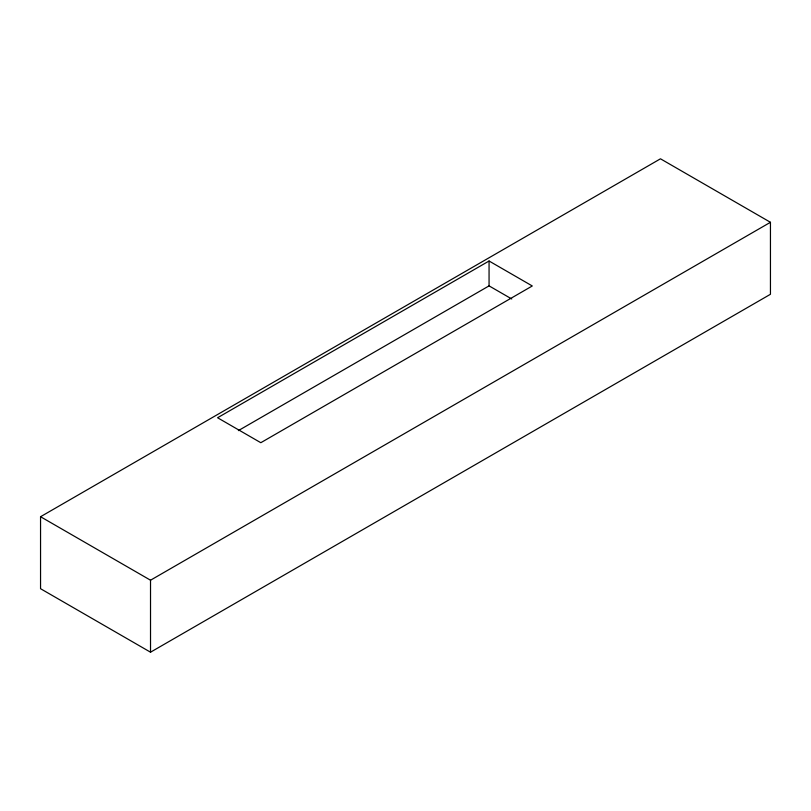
<?xml version="1.0" encoding="UTF-8"?>
<svg xmlns="http://www.w3.org/2000/svg" width="811" height="811" viewBox="0 0 811 811"><rect width="100%" height="100%" fill="white"/><g stroke="black" fill="none" stroke-linecap="round" stroke-linejoin="round"><path stroke-width="1.22" d="M40.55 516.719L660.478 158.804L770.45 222.295L770.45 294.281L150.522 652.196L40.55 588.705L40.55 516.719L150.522 580.21L770.45 222.295M489.063 261.01L217.581 417.746L260.807 442.705L532.29 285.969L489.063 261.01L489.063 285.877L238.373 430.611M489.063 285.877L511.751 298.975M150.522 580.21L150.522 652.196"/></g></svg>
